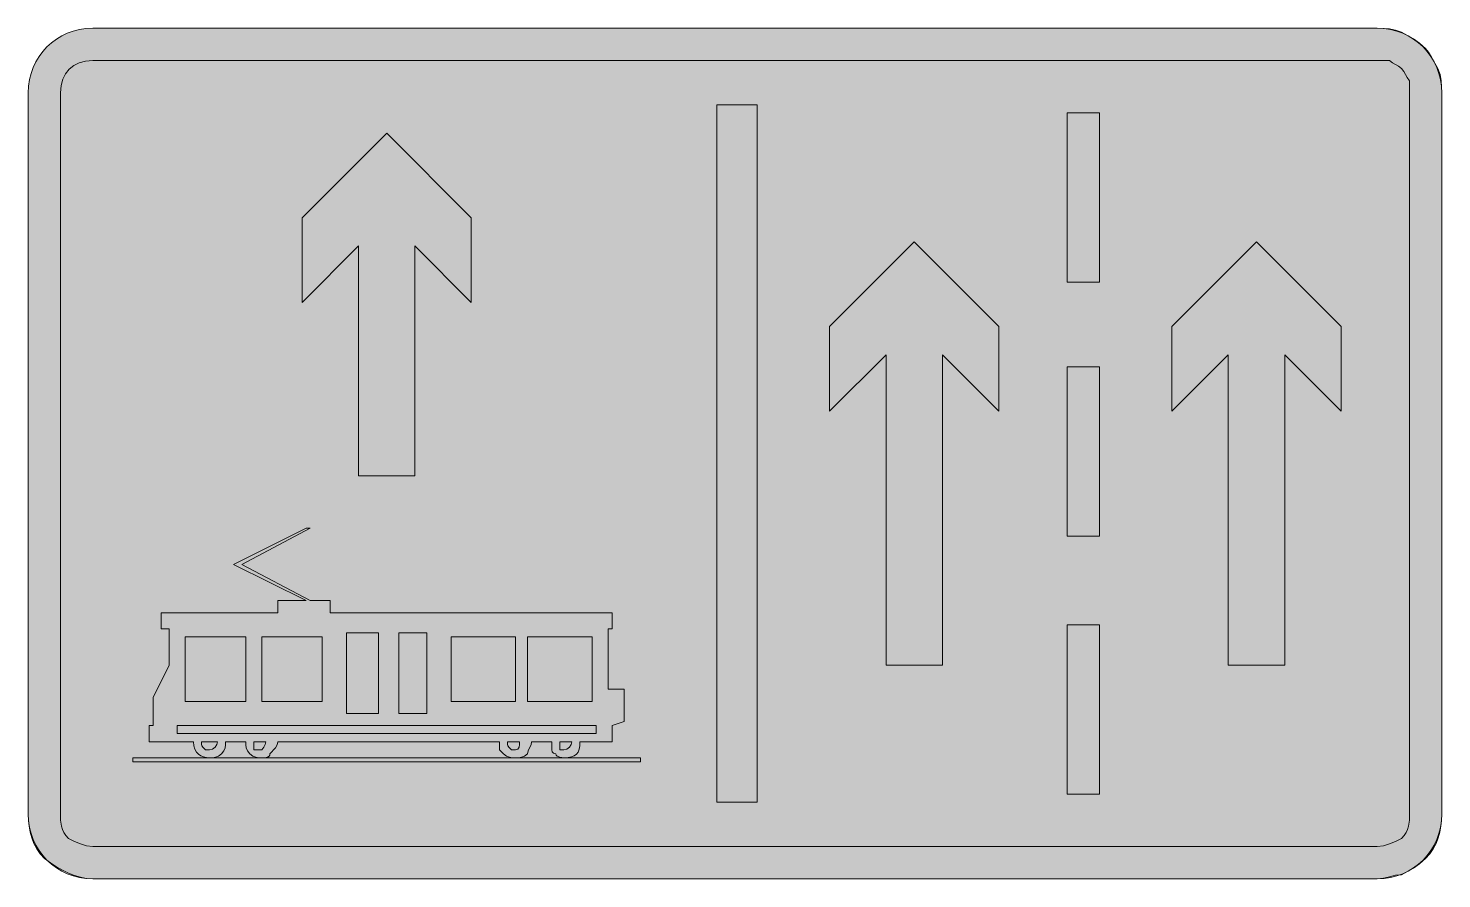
# Model space of a CAD drawing. Header units: metres. Extents: x 73 to 494, y 10 to 263.
import ezdxf

# ---------------------------------------------------------------- set-up
doc = ezdxf.new("R2010")
doc.units = ezdxf.units.M
for name, color, linetype, true_color in [('FILL_BLUE_0000FF', 7, 'Continuous', 0x0000ff), ('FILL_WHITE_FFFFFF', 7, 'Continuous', 0xffffff), ('STROKE_BLUE_0000FF', 7, 'Continuous', 0x0000ff)]:
    doc.layers.add(name, color=color, linetype=linetype, true_color=true_color)

msp = doc.modelspace()

# ---------------------------------------------------------------- hatches: boundary and pattern name
at = {"layer": 'FILL_BLUE_0000FF', "true_color": 0x0000ff}
h = msp.add_hatch(color=7, dxfattribs=at)
h.dxf.hatch_style = 1
h.paths.add_polyline_path([(474.75, 253.68), (478.35, 253.68), (479.25, 252.97), (480.15, 252.48), (481.05, 251.99), (481.95, 251.28), (482.66, 250.38), (483.15, 249.48), (483.64, 248.58), (484.35, 247.68), (484.35, 244.08), (484.35, 29.28), (484.31, 27.48), (484.05, 25.68), (483.76, 24.78), (483.34, 23.88), (482.74, 22.98), (481.95, 22.08), (480.15, 21.2), (478.35, 20.43), (476.55, 19.89), (474.75, 19.68), (91.95, 19.68), (90.15, 19.89), (88.35, 20.43), (86.55, 21.2), (84.75, 22.08), (83.96, 22.98), (83.36, 23.88), (82.94, 24.78), (82.65, 25.68), (82.39, 27.48), (82.35, 29.28), (82.35, 244.08), (82.52, 246.22), (83.01, 248.11), (83.81, 249.75), (84.9, 251.13), (86.28, 252.22), (87.92, 253.02), (89.81, 253.51), (91.95, 253.68), (474.75, 253.68)])
at = {"layer": 'FILL_WHITE_FFFFFF', "true_color": 0xffffff}
h = msp.add_hatch(color=7, dxfattribs=at)
h.dxf.hatch_style = 1
h.paths.add_polyline_path([(474.75, 263.28), (476.55, 263.26), (478.35, 263.13), (480.15, 262.77), (481.95, 262.08), (485.55, 260.13), (487.35, 258.87), (489.15, 257.28), (490.05, 256.17), (490.95, 254.73), (492.75, 251.28), (493.44, 249.48), (493.8, 247.68), (493.93, 245.88), (493.95, 244.08), (493.95, 29.28), (493.89, 27.48), (493.71, 25.7), (493.38, 23.94), (492.9, 22.23), (492.25, 20.57), (491.42, 18.99), (490.39, 17.48), (489.15, 16.08), (487.35, 14.49), (485.55, 13.23), (481.95, 11.28), (480.15, 11.09), (478.35, 10.68), (476.55, 10.27), (474.75, 10.08), (91.95, 10.08), (90.15, 10.19), (88.35, 10.51), (86.55, 11.03), (84.75, 11.73), (82.95, 12.6), (81.15, 13.62), (79.35, 14.79), (77.55, 16.08), (76.31, 17.48), (75.28, 18.99), (74.45, 20.57), (73.8, 22.23), (73.32, 23.94), (72.99, 25.7), (72.81, 27.48), (72.75, 29.28), (72.75, 244.08), (72.85, 246.08), (73.13, 248.01), (73.6, 249.86), (74.23, 251.64), (75.03, 253.32), (75.98, 254.9), (77.07, 256.37), (78.3, 257.73), (79.66, 258.96), (81.13, 260.05), (82.71, 261), (84.39, 261.8), (86.17, 262.43), (88.02, 262.9), (89.95, 263.18), (91.95, 263.28), (474.75, 263.28)])
h = msp.add_hatch(color=7, dxfattribs=at)
h.dxf.hatch_style = 1
h.paths.add_polyline_path([(289.95, 240.48), (289.95, 32.88), (277.95, 32.88), (277.95, 240.48), (289.95, 240.48)])
h = msp.add_hatch(color=7, dxfattribs=at)
h.dxf.hatch_style = 1
h.paths.add_polyline_path([(391.95, 238.08), (391.95, 187.68), (382.35, 187.68), (382.35, 238.08), (391.95, 238.08)])
h = msp.add_hatch(color=7, dxfattribs=at)
h.dxf.hatch_style = 1
h.paths.add_polyline_path([(204.75, 181.68), (187.95, 198.48), (187.95, 130.08), (171.15, 130.08), (171.15, 198.48), (154.35, 181.68), (154.35, 206.88), (179.55, 232.08), (204.75, 206.88), (204.75, 181.68)])
h = msp.add_hatch(color=7, dxfattribs=at)
h.dxf.hatch_style = 1
h.paths.add_polyline_path([(361.95, 149.28), (345.15, 166.08), (345.15, 73.68), (328.35, 73.68), (328.35, 166.08), (311.55, 149.28), (311.55, 174.48), (336.75, 199.68), (361.95, 174.48), (361.95, 149.28)])
h = msp.add_hatch(color=7, dxfattribs=at)
h.dxf.hatch_style = 1
h.paths.add_polyline_path([(463.95, 149.28), (447.15, 166.08), (447.15, 73.68), (430.35, 73.68), (430.35, 166.08), (413.55, 149.28), (413.55, 174.48), (438.75, 199.68), (463.95, 174.48), (463.95, 149.28)])
h = msp.add_hatch(color=7, dxfattribs=at)
h.dxf.hatch_style = 1
h.paths.add_polyline_path([(391.95, 162.48), (391.95, 112.08), (382.35, 112.08), (382.35, 162.48), (391.95, 162.48)])
h = msp.add_hatch(color=7, dxfattribs=at)
h.dxf.hatch_style = 1
h.paths.add_polyline_path([(236.58, 47.78), (236.1, 47.13), (235.45, 46.65), (234.62, 46.32), (233.59, 46.14), (232.35, 46.08), (231.15, 46.23), (230.33, 46.59), (230.05, 46.88), (229.95, 47.28), (229.55, 47.33), (229.26, 47.47), (228.9, 47.88), (228.75, 48.48), (228.75, 50.88), (222.75, 50.88), (222.56, 49.98), (222.15, 49.08), (221.74, 48.18), (221.55, 47.28), (220.65, 46.59), (219.75, 46.23), (218.85, 46.1), (217.95, 46.08), (217.05, 46.1), (216.15, 46.23), (215.25, 46.59), (214.35, 47.28), (213.15, 48.48), (213.15, 50.88), (147.15, 50.88), (146.94, 49.98), (146.4, 49.08), (144.75, 47.28), (144.7, 46.88), (144.54, 46.59), (144, 46.23), (143.23, 46.1), (142.35, 46.08), (141.45, 46.1), (140.55, 46.23), (139.65, 46.59), (138.75, 47.28), (138.06, 48.18), (137.7, 49.08), (137.57, 49.98), (137.55, 50.88), (131.55, 50.88), (131.53, 49.98), (131.4, 49.08), (131.04, 48.18), (130.35, 47.28), (129.45, 46.59), (128.55, 46.23), (127.65, 46.1), (126.75, 46.08), (125.85, 46.14), (124.99, 46.32), (124.18, 46.65), (123.45, 47.13), (122.84, 47.78), (122.36, 48.61), (122.06, 49.64), (121.95, 50.88), (108.75, 50.88), (108.75, 55.68), (109.95, 55.68), (109.95, 64.08), (114.75, 73.68), (114.75, 84.48), (112.35, 84.48), (112.35, 89.28), (147.15, 89.28), (147.15, 92.88), (155.55, 92.88), (133.95, 103.68), (155.55, 114.48), (156.75, 114.48), (136.35, 103.68), (156.75, 92.88), (162.75, 92.88), (162.75, 89.28), (246.75, 89.28), (246.75, 84.48), (245.55, 84.48), (245.55, 66.48), (250.35, 66.48), (250.35, 56.88), (246.75, 55.68), (246.75, 50.88), (237.15, 50.88), (237.09, 49.64), (236.91, 48.61), (236.58, 47.78)])
h.paths.add_polyline_path([(221.55, 82.08), (221.55, 62.88), (240.75, 62.88), (240.75, 82.08), (221.55, 82.08)], flags=16)
h.paths.add_polyline_path([(217.95, 82.08), (198.75, 82.08), (198.75, 62.88), (217.95, 62.88), (217.95, 82.08)], flags=16)
h.paths.add_polyline_path([(183.15, 83.28), (183.15, 59.28), (191.55, 59.28), (191.55, 83.28), (183.15, 83.28)], flags=16)
h.paths.add_polyline_path([(177.15, 83.28), (167.55, 83.28), (167.55, 59.28), (177.15, 59.28), (177.15, 83.28)], flags=16)
h.paths.add_polyline_path([(142.35, 82.08), (142.35, 62.88), (160.35, 62.88), (160.35, 82.08), (142.35, 82.08)], flags=16)
h.paths.add_polyline_path([(137.55, 82.08), (119.55, 82.08), (119.55, 62.88), (137.55, 62.88), (137.55, 82.08)], flags=16)
h.paths.add_polyline_path([(117.15, 53.28), (241.95, 53.28), (241.95, 55.68), (117.15, 55.68), (117.15, 53.28)], flags=16)
h.paths.add_polyline_path([(125.55, 48.48), (126.75, 48.48), (127.63, 48.69), (128.4, 49.23), (128.94, 50), (129.15, 50.88), (124.35, 50.88), (124.37, 50.17), (124.5, 49.68), (124.86, 49.19), (125.55, 48.48)], flags=16)
h.paths.add_polyline_path([(142.95, 49.23), (143.36, 50), (143.55, 50.88), (139.95, 50.88), (139.95, 48.48), (142.35, 48.48), (142.95, 49.23)], flags=16)
h.paths.add_polyline_path([(215.7, 49.68), (216.06, 49.19), (216.75, 48.48), (217.95, 48.48), (218.35, 48.53), (218.64, 48.69), (219, 49.23), (219.13, 50), (219.15, 50.88), (215.55, 50.88), (215.57, 50.17), (215.7, 49.68)], flags=16)
h.paths.add_polyline_path([(231.15, 48.48), (232.35, 48.48), (233.23, 48.69), (234, 49.23), (234.54, 50), (234.75, 50.88), (231.15, 50.88), (231.15, 48.48)], flags=16)
h = msp.add_hatch(color=7, dxfattribs=at)
h.dxf.hatch_style = 1
h.paths.add_polyline_path([(391.95, 85.68), (391.95, 35.28), (382.35, 35.28), (382.35, 85.68), (391.95, 85.68)])
h = msp.add_hatch(color=7, dxfattribs=at)
h.dxf.hatch_style = 1
h.paths.add_polyline_path([(255.15, 44.88), (103.95, 44.88), (103.95, 46.08), (255.15, 46.08), (255.15, 44.88)])

# ---------------------------------------------------------------- linework, layer by layer
at = {"layer": 'FILL_BLUE_0000FF', "lineweight": 0, "true_color": 0x0000ff}
msp.add_lwpolyline([(474.75, 253.68), (478.35, 253.68), (479.25, 252.97), (480.15, 252.48), (481.05, 251.99), (481.95, 251.28), (482.66, 250.38), (483.15, 249.48), (483.64, 248.58), (484.35, 247.68), (484.35, 244.08), (484.35, 29.28), (484.31, 27.48), (484.05, 25.68), (483.76, 24.78), (483.34, 23.88), (482.74, 22.98), (481.95, 22.08), (480.15, 21.2), (478.35, 20.43), (476.55, 19.89), (474.75, 19.68), (91.95, 19.68), (90.15, 19.89), (88.35, 20.43), (86.55, 21.2), (84.75, 22.08), (83.96, 22.98), (83.36, 23.88), (82.94, 24.78), (82.65, 25.68), (82.39, 27.48), (82.35, 29.28), (82.35, 244.08), (82.52, 246.22), (83.01, 248.11), (83.81, 249.75), (84.9, 251.13), (86.28, 252.22), (87.92, 253.02), (89.81, 253.51), (91.95, 253.68)], close=True, dxfattribs=at)
at = {"layer": 'FILL_WHITE_FFFFFF', "lineweight": 0, "true_color": 0xffffff}
for points in [[(474.75, 263.28), (476.55, 263.26), (478.35, 263.13), (480.15, 262.77), (481.95, 262.08), (485.55, 260.13), (487.35, 258.87), (489.15, 257.28), (490.05, 256.17), (490.95, 254.73), (492.75, 251.28), (493.44, 249.48), (493.8, 247.68), (493.93, 245.88), (493.95, 244.08), (493.95, 29.28), (493.89, 27.48), (493.71, 25.7), (493.38, 23.94), (492.9, 22.23), (492.25, 20.57), (491.42, 18.99), (490.39, 17.48), (489.15, 16.08), (487.35, 14.49), (485.55, 13.23), (481.95, 11.28), (480.15, 11.09), (478.35, 10.68), (476.55, 10.27), (474.75, 10.08), (91.95, 10.08), (90.15, 10.19), (88.35, 10.51), (86.55, 11.03), (84.75, 11.73), (82.95, 12.6), (81.15, 13.62), (79.35, 14.79), (77.55, 16.08), (76.31, 17.48), (75.28, 18.99), (74.45, 20.57), (73.8, 22.23), (73.32, 23.94), (72.99, 25.7), (72.81, 27.48), (72.75, 29.28), (72.75, 244.08), (72.85, 246.08), (73.13, 248.01), (73.6, 249.86), (74.23, 251.64), (75.03, 253.32), (75.98, 254.9), (77.07, 256.37), (78.3, 257.73), (79.66, 258.96), (81.13, 260.05), (82.71, 261), (84.39, 261.8), (86.17, 262.43), (88.02, 262.9), (89.95, 263.18), (91.95, 263.28)], [(289.95, 240.48), (289.95, 32.88), (277.95, 32.88), (277.95, 240.48)], [(391.95, 238.08), (391.95, 187.68), (382.35, 187.68), (382.35, 238.08)], [(204.75, 181.68), (187.95, 198.48), (187.95, 130.08), (171.15, 130.08), (171.15, 198.48), (154.35, 181.68), (154.35, 206.88), (179.55, 232.08), (204.75, 206.88)], [(361.95, 149.28), (345.15, 166.08), (345.15, 73.68), (328.35, 73.68), (328.35, 166.08), (311.55, 149.28), (311.55, 174.48), (336.75, 199.68), (361.95, 174.48)], [(463.95, 149.28), (447.15, 166.08), (447.15, 73.68), (430.35, 73.68), (430.35, 166.08), (413.55, 149.28), (413.55, 174.48), (438.75, 199.68), (463.95, 174.48)], [(391.95, 162.48), (391.95, 112.08), (382.35, 112.08), (382.35, 162.48)], [(236.58, 47.78), (236.1, 47.13), (235.45, 46.65), (234.62, 46.32), (233.59, 46.14), (232.35, 46.08), (231.15, 46.23), (230.33, 46.59), (230.05, 46.88), (229.95, 47.28), (229.55, 47.33), (229.26, 47.47), (228.9, 47.88), (228.75, 48.48), (228.75, 50.88), (222.75, 50.88), (222.56, 49.98), (222.15, 49.08), (221.74, 48.18), (221.55, 47.28), (220.65, 46.59), (219.75, 46.23), (218.85, 46.1), (217.95, 46.08), (217.05, 46.1), (216.15, 46.23), (215.25, 46.59), (214.35, 47.28), (213.15, 48.48), (213.15, 50.88), (147.15, 50.88), (146.94, 49.98), (146.4, 49.08), (144.75, 47.28), (144.7, 46.88), (144.54, 46.59), (144, 46.23), (143.23, 46.1), (142.35, 46.08), (141.45, 46.1), (140.55, 46.23), (139.65, 46.59), (138.75, 47.28), (138.06, 48.18), (137.7, 49.08), (137.57, 49.98), (137.55, 50.88), (131.55, 50.88), (131.53, 49.98), (131.4, 49.08), (131.04, 48.18), (130.35, 47.28), (129.45, 46.59), (128.55, 46.23), (127.65, 46.1), (126.75, 46.08), (125.85, 46.14), (124.99, 46.32), (124.18, 46.65), (123.45, 47.13), (122.84, 47.78), (122.36, 48.61), (122.06, 49.64), (121.95, 50.88), (108.75, 50.88), (108.75, 55.68), (109.95, 55.68), (109.95, 64.08), (114.75, 73.68), (114.75, 84.48), (112.35, 84.48), (112.35, 89.28), (147.15, 89.28), (147.15, 92.88), (155.55, 92.88), (133.95, 103.68), (155.55, 114.48), (156.75, 114.48), (136.35, 103.68), (156.75, 92.88), (162.75, 92.88), (162.75, 89.28), (246.75, 89.28), (246.75, 84.48), (245.55, 84.48), (245.55, 66.48), (250.35, 66.48), (250.35, 56.88), (246.75, 55.68), (246.75, 50.88), (237.15, 50.88), (237.09, 49.64), (236.91, 48.61)], [(391.95, 85.68), (391.95, 35.28), (382.35, 35.28), (382.35, 85.68)], [(137.55, 82.08), (119.55, 82.08), (119.55, 62.88), (137.55, 62.88)], [(142.35, 82.08), (142.35, 62.88), (160.35, 62.88), (160.35, 82.08)], [(177.15, 83.28), (167.55, 83.28), (167.55, 59.28), (177.15, 59.28)], [(183.15, 83.28), (183.15, 59.28), (191.55, 59.28), (191.55, 83.28)], [(217.95, 82.08), (198.75, 82.08), (198.75, 62.88), (217.95, 62.88)], [(221.55, 82.08), (221.55, 62.88), (240.75, 62.88), (240.75, 82.08)], [(117.15, 53.28), (241.95, 53.28), (241.95, 55.68), (117.15, 55.68)], [(125.55, 48.48), (126.75, 48.48), (127.63, 48.69), (128.4, 49.23), (128.94, 50), (129.15, 50.88), (124.35, 50.88), (124.37, 50.17), (124.5, 49.68), (124.86, 49.19)], [(142.95, 49.23), (143.36, 50), (143.55, 50.88), (139.95, 50.88), (139.95, 48.48), (142.35, 48.48)], [(215.7, 49.68), (216.06, 49.19), (216.75, 48.48), (217.95, 48.48), (218.35, 48.53), (218.64, 48.69), (219, 49.23), (219.13, 50), (219.15, 50.88), (215.55, 50.88), (215.57, 50.17)], [(231.15, 48.48), (232.35, 48.48), (233.23, 48.69), (234, 49.23), (234.54, 50), (234.75, 50.88), (231.15, 50.88)], [(255.15, 44.88), (103.95, 44.88), (103.95, 46.08), (255.15, 46.08)]]:
    msp.add_lwpolyline(points, close=True, dxfattribs=at)
at = {"layer": 'STROKE_BLUE_0000FF', "lineweight": 0, "true_color": 0x0000ff}
msp.add_lwpolyline([(474.75, 263.28), (476.75, 263.18), (478.68, 262.9), (480.53, 262.43), (482.31, 261.8), (483.99, 261), (485.57, 260.05), (487.04, 258.96), (488.4, 257.73), (489.63, 256.37), (490.72, 254.9), (491.67, 253.32), (492.47, 251.64), (493.1, 249.86), (493.57, 248.01), (493.85, 246.08), (493.95, 244.08), (493.95, 29.28), (493.85, 27.28), (493.57, 25.35), (493.1, 23.5), (492.47, 21.72), (491.67, 20.04), (490.72, 18.46), (489.63, 16.99), (488.4, 15.63), (487.04, 14.4), (485.57, 13.31), (483.99, 12.36), (482.31, 11.56), (480.53, 10.93), (478.68, 10.46), (476.75, 10.18), (474.75, 10.08), (91.95, 10.08), (89.95, 10.18), (88.02, 10.46), (86.17, 10.93), (84.39, 11.56), (82.71, 12.36), (81.13, 13.31), (79.66, 14.4), (78.3, 15.63), (77.07, 16.99), (75.98, 18.46), (75.03, 20.04), (74.23, 21.72), (73.6, 23.5), (73.13, 25.35), (72.85, 27.28), (72.75, 29.28), (72.75, 244.08), (72.85, 246.08), (73.13, 248.01), (73.6, 249.86), (74.23, 251.64), (75.03, 253.32), (75.98, 254.9), (77.07, 256.37), (78.3, 257.73), (79.66, 258.96), (81.13, 260.05), (82.71, 261), (84.39, 261.8), (86.17, 262.43), (88.02, 262.9), (89.95, 263.18), (91.95, 263.28), (474.75, 263.28)], dxfattribs=at)

doc.saveas('drawing.dxf')
